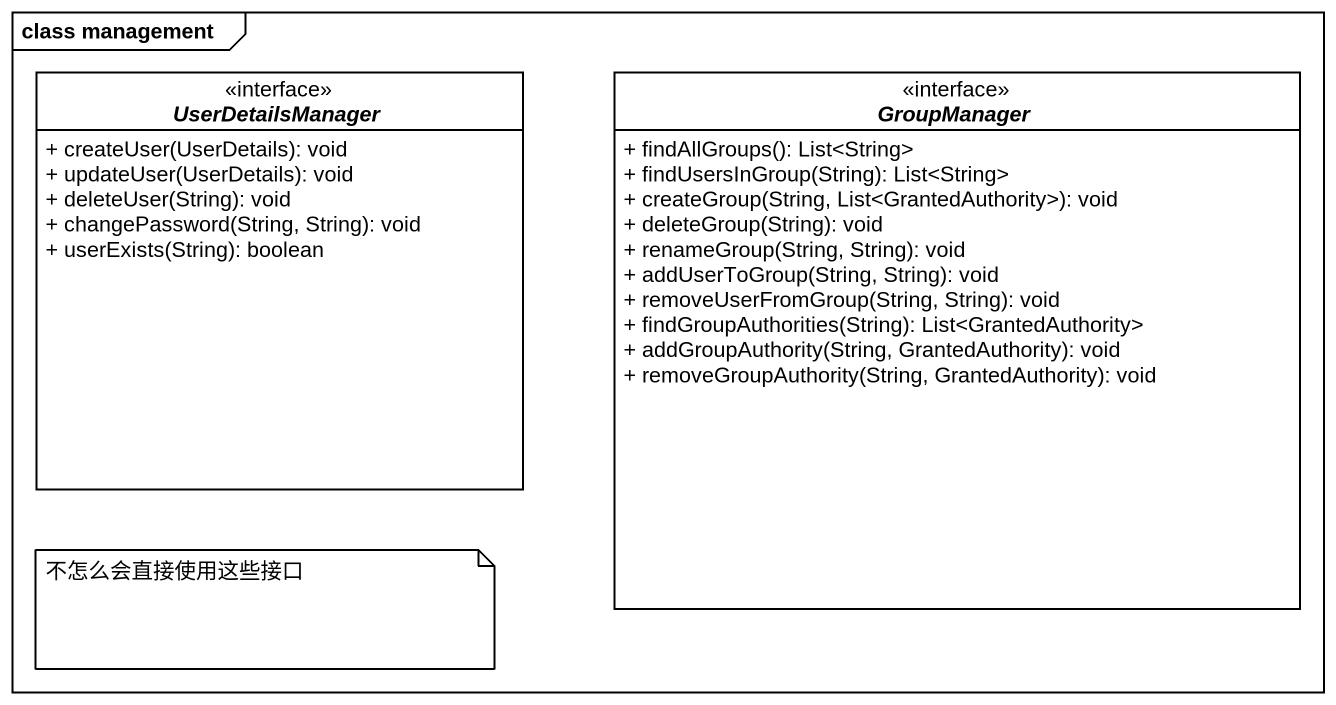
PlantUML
@startuml
mainframe class management
hide circle
hide empty members
skinparam classAttributeIconSize 0
interface UserDetailsManager {
  + createUser(UserDetails): void
  + updateUser(UserDetails): void
  + deleteUser(String): void
  + changePassword(String, String): void
  + userExists(String): boolean
}
interface GroupManager {
  + findAllGroups(): List<String>
  + findUsersInGroup(String): List<String>
  + createGroup(String, List<GrantedAuthority>): void
  + deleteGroup(String): void
  + renameGroup(String, String): void
  + addUserToGroup(String, String): void
  + removeUserFromGroup(String, String): void
  + findGroupAuthorities(String): List<GrantedAuthority>
  + addGroupAuthority(String, GrantedAuthority): void
  + removeGroupAuthority(String, GrantedAuthority): void
}
note as N1
  不怎么会直接使用这些接口
end note
@enduml
